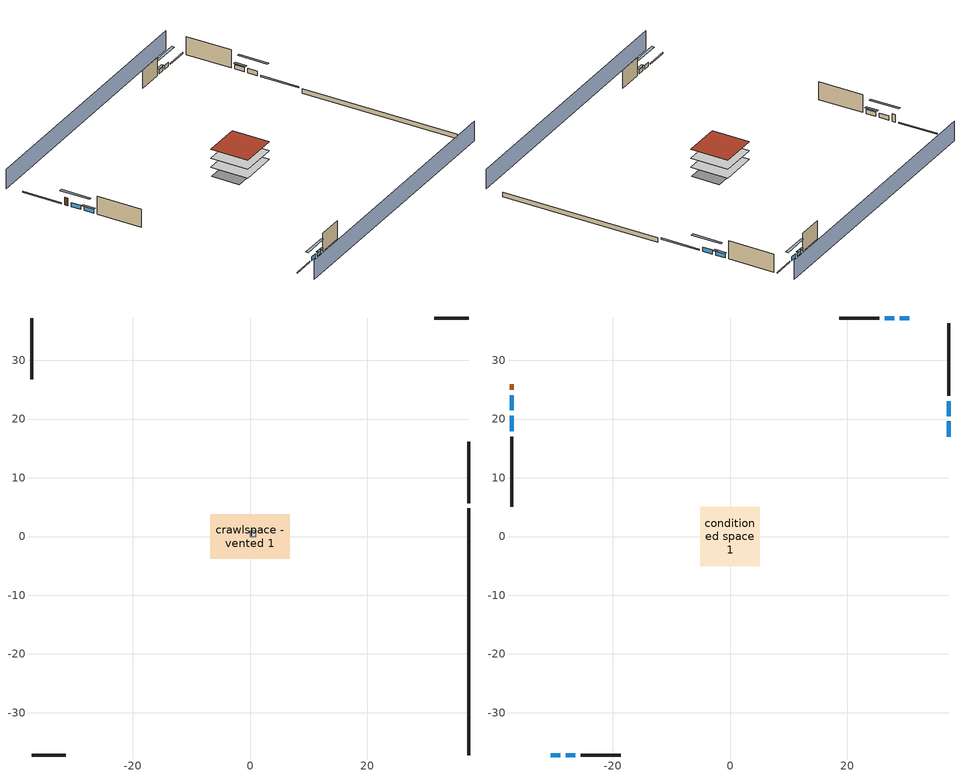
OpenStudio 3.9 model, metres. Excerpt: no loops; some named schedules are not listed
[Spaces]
crawlspace - vented 1
 floor foundation (Slab1 construction): -6.75,-3.75 -6.75,3.75 6.75,3.75 6.75,-3.75 z-0.91
 wall outside (RimJoist1 construction): 37.21,5.7 37.21,16.1 z0.3:0.61
 wall outside (RimJoist2 construction): -37.21,-37.21 -31.42,-37.21 z0.3:0.61
 wall outside (RimJoist3 construction): -37.21,37.21 -37.21,26.82 z0.3:0.61
 wall outside (RimJoist4 construction): 37.21,37.21 31.42,37.21 z0.3:0.61
 wall foundation (FoundationWall1 construction): 37.21,-37.21 37.21,4.77 z-0.91:0.3
central ac and furnace airloop ret air space
 floor adiabatic (AdiabaticConst): 0,0 0,1 1,1 1,0 z0
 wall adiabatic (AdiabaticConst): 0,1 0,0 1,0 1,1 0,1 z0:1
 ceiling adiabatic (AdiabaticConst): 1,0 1,1 0,1 0,0 z1
conditioned space 1
 floor to crawlspace - vented 1 (Floor1 construction): -5.03,-5.03 -5.03,5.03 5.03,5.03 5.03,-5.03 z0.3
 floor adiabatic (AdiabaticFloorConstruction): -5.03,-5.03 -5.03,5.03 5.03,5.03 5.03,-5.03 z2.74
 wall outside (Wall1 construction): 37.21,24 37.21,36.28 z0.3:5.18
 wall outside (Wall2 construction): -25.46,-37.21 -18.64,-37.21 z0.3:5.18
 wall outside (Wall3 construction): -37.21,17 -37.21,5.1 z0.3:5.18
 wall outside (Wall4 construction): 25.46,37.21 18.64,37.21 z0.3:5.18
 wall outside (AdiabaticWallConstruction): 37.21,17.03 37.21,19.59 / 37.21,20.51 37.21,23.07 / -37.21,20.6 -37.21,17.93 z0.3:1.46; -30.49,-37.21 -28.9,-37.21 / -27.98,-37.21 -26.39,-37.21 / 30.49,37.21 28.9,37.21 / 27.98,37.21 26.39,37.21 z0.3:1.34; -37.21,24.05 -37.21,21.52 z0.3:1.43
 wall outside (AdiabaticWallConstruction 1): -37.21,25.89 -37.21,24.97 z0.3:2.34
 window (WindowConstruction): 37.21,17.03 37.21,19.58 z0.3:1.46
 window (WindowConstruction 1): 37.21,20.51 37.21,23.07 z0.3:1.46
 window (WindowConstruction 2): -30.49,-37.21 -28.91,-37.21 z0.3:1.34
 window (WindowConstruction 3): -27.98,-37.21 -26.39,-37.21 z0.3:1.34
 window (WindowConstruction 4): -37.21,24.05 -37.21,21.53 z0.3:1.43
 window (WindowConstruction 5): -37.21,20.6 -37.21,17.93 z0.3:1.46
 window (WindowConstruction 6): 30.49,37.21 28.91,37.21 z0.3:1.34
 window (WindowConstruction 7): 27.98,37.21 26.39,37.21 z0.3:1.34
 door (Door): -37.21,25.89 -37.21,24.98 z0.3:2.34
 ceiling adiabatic (AdiabaticFloorConstruction): 5.03,-5.03 5.03,5.03 -5.03,5.03 -5.03,-5.03 z2.74
 roof outside (Roof1 construction): -5.03,5.03 -5.03,-5.03 5.03,-5.03 5.03,5.03 z5.18
shading: 37.21,41.78 -37.21,41.78 / -37.21,-41.78 37.21,-41.78 z0:5.18; 37.21,22.33 37.21,14.28 37.82,14.28 37.82,22.33 z4.21; 37.21,23.38 37.21,20.21 37.82,20.21 37.82,23.38 z1.77; -26.16,-37.21 -33.23,-37.21 -33.23,-37.82 -26.16,-37.82 z4.08; -26.08,-37.21 -28.28,-37.21 -28.28,-37.82 -26.08,-37.82 z1.65; -37.21,18.78 -37.21,26.79 -37.82,26.79 -37.82,18.78 z4.18; -37.21,17.63 -37.21,20.9 -37.82,20.9 -37.82,17.63 z1.77; 26.16,37.21 33.23,37.21 33.23,37.82 26.16,37.82 z4.08; 26.08,37.21 28.28,37.21 28.28,37.82 26.08,37.82 z1.65
[Site]
Portland Intl Arpt_OR: Latitude {deg}=45.59; Longitude {deg}=-122.6; Time Zone {hr}=-8; Elevation {m}=33; Terrain=Suburbs; Keep Site Location Information=Yes
[Site:GroundTemperature:Shallow]
10.2558, 8.96328, 8.85977, 9.47314, 11.9355, 14.3863, 16.5111, 17.8571, 17.9714, 16.8767, 14.8061, 12.4304
[Site:WaterMainsTemperature]
Calculation Method=Schedule; Temperature Schedule=mains temperature schedule
[Building]
Building 1
[Material] Roughness=Rough
Name | Thickness {m} | Conductivity {W/m-K} | Density {kg/m3} | Specific Heat {J/kg-K} | Thermal Absorptance | Solar Absorptance | Visible Absorptance
asphalt or fiberglass shingles | 0.00635 | 0.162714 | 1121.4 | 1465.45 | 0.9 | 0.85 | 0.85
roof rigid ins | 0.103632 | 0.029427 | 32.04 | 1214.23 | 0.9 | 0.7 | 0.7
osb sheathing 0.75 in. | 0.01905 | 0.115458 | 512.64 | 1214.23 | 0.9 | 0.7 | 0.7
roof stud and cavity | 0.2032 | 0.0828465 | 78.34581 | 1123.46 | 0.9 | 0.7 | 0.7
gypsum board | 0.0127 | 0.160291 | 801 | 837.4 | 0.9 | 0.6 | 0.6
brick veneer | 0.1016 | 0.793375 | 1762.2 | 795.53 | 0.9 | 0.5 | 0.5
osb sheathing 0.5 in. | 0.0127 | 0.115458 | 512.64 | 1214.23 | 0.9 | 0.7 | 0.7
wall stud and cavity | 0.1397 | 0.558292 | 139.0536 | 1170.24 | 0.9 | 0.7 | 0.7
rim joist stud and cavity | 0.0508 | 0.180795 | 50.32683 | 1063.81 | 0.9 | 0.6 | 0.6
floor stud and cavity | 0.1397 | 0.923637 | 92.3553 | 1139.71 | 0.9 | 0.7 | 0.7
floor covering | 0.0127 | 0.0433444 | 54.468 | 1339.84 | 0.9 | 0.6 | 0.6
concrete 8.0 in. | 0.2032 | 1.803125 | 2242.8 | 837.4 | 0.9 | 0.7 | 0.7
soil 0.5 in. | 0.0127 | 1.3848 | 1842.3 | 418.7 | 0.9 | 0.7 | 0.7
wood siding; wood siding 1 | 0.0254 | 0.102417 | 544.68 | 1172.36
wall rigid ins; floor rigid ins | 0.512978 | 0.029427 | 32.04 | 1214.23 | 0.9 | 0.7 | 0.7
wall stud and cavity 1 | 0.0889 | 0.380278 | 52.3479 | 1209.89 | 0.9 | 0.7 | 0.7
door material | 0.04445 | 0.0612267 | 512.64 | 1214.23 | 0.9 | 0.7 | 0.7
floor stud and cavity 1 | 0.1397 | 1.75129 | 37.0049 | 1207.88 | 0.9 | 0.7 | 0.7
wall stud and cavity 2 | 0.0889 | 0.391764 | 83.0341 | 1211.67 | 0.9 | 0.7 | 0.7
furniture material conditioned space 1 | 0.1524 | 0.115458 | 640.8 | 1214.23 | 0.9 | 0.6 | 0.6
[Construction]
Roof1 construction: asphalt or fiberglass shingles, roof rigid ins, osb sheathing 0.75 in., roof stud and cavity, gypsum board
Wall1 construction; Wall2 construction; Wall3 construction; Wall4 construction: brick veneer, osb sheathing 0.5 in., wall stud and cavity, gypsum board
RimJoist1 construction; RimJoist2 construction; RimJoist3 construction; RimJoist4 construction: brick veneer, rim joist stud and cavity
Floor1 construction: floor stud and cavity, osb sheathing 0.75 in., floor covering
FoundationWall1 construction: concrete 8.0 in.
Slab1 construction: soil 0.5 in.
WindowConstruction; WindowConstruction 1; WindowConstruction 2; WindowConstruction 3; WindowConstruction 4; WindowConstruction 5; WindowConstruction 6; WindowConstruction 7: WindowMaterial
AdiabaticWallConstruction: wood siding, wall rigid ins, wall stud and cavity 1, gypsum board
Door: door material
AdiabaticWallConstruction 1: wood siding 1, wall rigid ins, wall stud and cavity 1, gypsum board
AdiabaticFloorConstruction: floor stud and cavity 1, floor rigid ins, osb sheathing 0.75 in., floor covering
PartitionWallConstruction: gypsum board, wall stud and cavity 2, gypsum board
furniture construction conditioned space 1: furniture material conditioned space 1
AdiabaticConst: Adiabatic
[WindowMaterial:SimpleGlazingSystem]
WindowMaterial: U-Factor {W/m2-K}=2.78222; Solar Heat Gain Coefficient=0.56
[Material:NoMass]
Adiabatic: Roughness=Rough; Thermal Resistance {m2-K/W}=176.1
[ThermalZone] Multiplier=1; Use Ideal Air Loads=No
Name | Volume {m3} | Thermostat
conditioned space | 493.619 | conditioned space temperature setpoint
crawlspace - vented | 123.405
central ac and furnace airloop ret air zone | 1
[Sizing:Zone] Zone Cooling Design Supply Air Temperature Input Method=SupplyAirTemperature; Zone Cooling Design Supply Air Temperature {C}=14; Zone Cooling Design Supply Air Temperature Difference {deltaC}=11.11; Zone Heating Design Supply Air Temperature Input Method=SupplyAirTemperature; Zone Heating Design Supply Air Temperature {C}=40; Zone Heating Design Supply Air Temperature Difference {deltaC}=11.11; Zone Cooling Design Supply Air Humidity Ratio {kg-H2O/kg-air}=0.0085; Zone Heating Design Supply Air Humidity Ratio {kg-H2O/kg-air}=0.008; Cooling Design Air Flow Method=DesignDay; Heating Design Air Flow Method=DesignDay; Account for Dedicated Outdoor Air System=No; Dedicated Outdoor Air System Control Strategy=NeutralSupplyAir; Dedicated Outdoor Air Low Setpoint Temperature for Design {C}=autosize; Dedicated Outdoor Air High Setpoint Temperature for Design {C}=autosize; Zone Load Sizing Method=Sensible Load Only No Latent Load; Zone Latent Cooling Design Supply Air Humidity Ratio Input Method=HumidityRatioDifference; Zone Cooling Design Supply Air Humidity Ratio Difference {kgWater/kgDryAir}=0.005; Zone Latent Heating Design Supply Air Humidity Ratio Input Method=HumidityRatioDifference; Zone Humidification Design Supply Air Humidity Ratio Difference {kgWater/kgDryAir}=0.005; Sizing Option=Coincident
crawlspace - vented; central ac and furnace airloop ret air zone
[Space]
Name | Thermal Zone | Volume {m3}
conditioned space 1 | conditioned space | 493.619
crawlspace - vented 1 | crawlspace - vented | 123.405
central ac and furnace airloop ret air space | central ac and furnace airloop ret air zone
[ThermostatSetpoint:DualSetpoint]
conditioned space temperature setpoint: Heating Setpoint Temperature Schedule=heating setpoint; Cooling Setpoint Temperature Schedule=cooling setpoint; Temperature Difference Between Cutout And Setpoint {deltaC}=0
[Foundation:Kiva]
Foundation Kiva 1: Initial Indoor Air Temperature {C}=8.52769; Wall Height Above Grade {m}=0.3048; Wall Depth Below Slab {m}=0.2032
[Foundation:Kiva:Settings]
Soil Conductivity {W/m-K}=1.3848; Soil Density {kg/m3}=1842.3; Soil Specific Heat {J/kg-K}=418.7; Ground Solar Absorptivity=0.9; Ground Thermal Absorptivity=0.9; Ground Surface Roughness {m}=0.03; Far-Field Width {m}=40; Deep-Ground Boundary Condition=ZeroFlux; Deep-Ground Depth {m}=40; Minimum Cell Dimension {m}=0.2; Maximum Cell Growth Coefficient=3; Simulation Timestep=Timestep
[SurfaceProperty:ExposedFoundationPerimeter]
Slab1: Exposed Perimeter Calculation Method=TotalExposedPerimeter; Total Exposed Perimeter {m}=41.9862
[SurfaceProperty:IncidentSolarMultiplier] Incident Solar Multiplier=1; Incident Solar Multiplier Schedule=trans schedule winter=0.85 summer=0.7
Window1; Window2; Window3; Window4; Window5; Window6; Window7; Window8
[InternalMass:Definition] Design Level Calculation Method=SurfaceArea
Name | Construction | Surface Area {m2}
partition wall mass | PartitionWallConstruction | 202.436
furniture mass conditioned space 1 | furniture construction conditioned space 1 | 80.97429
[InternalMass] Space or SpaceType=conditioned space 1; Multiplier=1
Name | Internal Mass Definition
partition wall mass | partition wall mass
furniture mass conditioned space 1 | furniture mass conditioned space 1
[Fan:SystemModel]
central ac and furnace supply fan: Availability Schedule=Always On Discrete; Design Maximum Air Flow Rate {m3/s}=0.863192; Speed Control Method=Discrete; Electric Power Minimum Flow Rate Fraction=0.2; Design Pressure Rise {Pa}=500; Motor Efficiency=1; Motor In Air Stream Fraction=1; Design Electric Power Consumption {W}=autosize; Design Power Sizing Method=PowerPerFlow; Electric Power Per Unit Flow Rate {W/(m3/s)}=1059.44; Electric Power Per Unit Flow Rate Per Unit Pressure {W-s/m3-Pa}=1.66667; Fan Total Efficiency=0.7; Motor Loss Radiative Fraction=0; Speed Flow Fraction 1=0.70366; Speed Electric Power Fraction 1=0.34841; Speed Flow Fraction 2=1; Speed Electric Power Fraction 2=1
[EnergyManagementSystem:Sensor]
Name | Output Variable or Output Meter Index Key | Output Variable or Output Meter
central_ac_and_furnace_supply_fan_s; central_ac_and_furnace_supply_fan_s_1 | central ac and furnace supply fan | Fan Electricity Energy
water_heater_T_set | water heater setpoint | Schedule Value
out_pb_s |  | Site Outdoor Air Barometric Pressure
out_wt_s |  | Site Outdoor Air Humidity Ratio
site_vw_s |  | Site Wind Speed
cool_season | cooling season schedule | Schedule Value
central_ac_and_furnace_airloop_Fan_RTF_s | central ac and furnace supply fan | Fan Runtime Fraction Speed 1
central_ac_and_furnace_airloop_Fan_RTF_s_1 | central ac and furnace supply fan | Fan Runtime Fraction Speed 2
central_ac_and_furnace_airloop_AH_MFR_s | Node 5 | System Node Mass Flow Rate
central_ac_and_furnace_airloop_AH_VFR_s | Node 5 | System Node Current Density Volume Flow Rate
central_ac_and_furnace_airloop_AH_Tout_s | Node 5 | System Node Temperature
central_ac_and_furnace_airloop_AH_Wout_s | Node 5 | System Node Humidity Ratio
central_ac_and_furnace_airloop_RA_T_s | Node 8 | System Node Temperature
central_ac_and_furnace_airloop_Ra_W_s | Node 8 | System Node Humidity Ratio
central_ac_and_furnace_airloop_0_DZ_T_s | crawlspace - vented | Zone Air Temperature
central_ac_and_furnace_airloop_0_DZ_W_s | crawlspace - vented | Zone Mean Air Humidity Ratio
natural_vent_s | natural vent schedule | Schedule Value
htg_sp_s | heating setpoint | Schedule Value
clg_sp_s | cooling setpoint | Schedule Value
mech_vent_range_fan_0_sch_s | mech vent range fan 0 schedule | Schedule Value
mech_vent_bath_fan_0_sch_s | mech vent bath fan 0 schedule | Schedule Value
clothes_dryer_exhaust_0_sch_s | clothes_dryer | Schedule Value
htg_load_cond |  | Heating:EnergyTransfer:Zone:CONDITIONED SPACE
clg_load_cond |  | Cooling:EnergyTransfer:Zone:CONDITIONED SPACE
htg_load_duct |  | Heating:EnergyTransfer:Zone:CENTRAL AC AND FURNACE AIRLOOP RET AIR ZONE
clg_load_duct |  | Cooling:EnergyTransfer:Zone:CENTRAL AC AND FURNACE AIRLOOP RET AIR ZONE
s_conv | Floor1 | Surface Inside Face Convection Heat Gain Energy
s_ig | Floor1 | Surface Inside Face Internal Gains Radiation Heat Gain Energy
s_sol | Floor1 | Surface Inside Face Solar Radiation Heat Gain Energy
s_lgt | Floor1 | Surface Inside Face Lights Radiation Heat Gain Energy
s_surf | Floor1 | Surface Inside Face Net Surface Thermal Radiation Heat Gain Energy
s_conv_1 | inferred conditioned ceiling | Surface Inside Face Convection Heat Gain Energy
s_ig_1 | inferred conditioned ceiling | Surface Inside Face Internal Gains Radiation Heat Gain Energy
s_sol_1 | inferred conditioned ceiling | Surface Inside Face Solar Radiation Heat Gain Energy
s_lgt_1 | inferred conditioned ceiling | Surface Inside Face Lights Radiation Heat Gain Energy
s_surf_1 | inferred conditioned ceiling | Surface Inside Face Net Surface Thermal Radiation Heat Gain Energy
s_conv_2 | inferred conditioned floor | Surface Inside Face Convection Heat Gain Energy
s_ig_2 | inferred conditioned floor | Surface Inside Face Internal Gains Radiation Heat Gain Energy
s_sol_2 | inferred conditioned floor | Surface Inside Face Solar Radiation Heat Gain Energy
s_lgt_2 | inferred conditioned floor | Surface Inside Face Lights Radiation Heat Gain Energy
s_surf_2 | inferred conditioned floor | Surface Inside Face Net Surface Thermal Radiation Heat Gain Energy
s_conv_3 | Roof1 | Surface Inside Face Convection Heat Gain Energy
s_ig_3 | Roof1 | Surface Inside Face Internal Gains Radiation Heat Gain Energy
s_sol_3 | Roof1 | Surface Inside Face Solar Radiation Heat Gain Energy
s_lgt_3 | Roof1 | Surface Inside Face Lights Radiation Heat Gain Energy
s_surf_3 | Roof1 | Surface Inside Face Net Surface Thermal Radiation Heat Gain Energy
ss_sol | Door1 | Surface Inside Face Solar Radiation Heat Gain Energy
ss_lgt | Door1 | Surface Inside Face Lights Radiation Heat Gain Energy
ss_conv | Door1 | Surface Inside Face Convection Heat Gain Energy
ss_ig | Door1 | Surface Inside Face Internal Gains Radiation Heat Gain Energy
ss_surf | Door1 | Surface Inside Face Net Surface Thermal Radiation Heat Gain Energy
ss_conv_1 | Window1 | Surface Inside Face Convection Heat Gain Energy
ss_ig_1 | Window1 | Surface Inside Face Internal Gains Radiation Heat Gain Energy
ss_surf_1 | Window1 | Surface Inside Face Net Surface Thermal Radiation Heat Gain Energy
ss_trans_in | Window1 | Surface Window Transmitted Solar Radiation Rate
ss_back_out | Window1 | Surface Window Shortwave from Zone Back Out Window Heat Transfer Rate
ss_trans_out | Window1 | Surface Inside Face Initial Transmitted Diffuse Transmitted Out Window Solar Radiation Rate
ss_conv_2 | Window2 | Surface Inside Face Convection Heat Gain Energy
ss_ig_2 | Window2 | Surface Inside Face Internal Gains Radiation Heat Gain Energy
ss_surf_2 | Window2 | Surface Inside Face Net Surface Thermal Radiation Heat Gain Energy
ss_trans_in_1 | Window2 | Surface Window Transmitted Solar Radiation Rate
ss_back_out_1 | Window2 | Surface Window Shortwave from Zone Back Out Window Heat Transfer Rate
ss_trans_out_1 | Window2 | Surface Inside Face Initial Transmitted Diffuse Transmitted Out Window Solar Radiation Rate
ss_conv_3 | Window3 | Surface Inside Face Convection Heat Gain Energy
ss_ig_3 | Window3 | Surface Inside Face Internal Gains Radiation Heat Gain Energy
ss_surf_3 | Window3 | Surface Inside Face Net Surface Thermal Radiation Heat Gain Energy
ss_trans_in_2 | Window3 | Surface Window Transmitted Solar Radiation Rate
ss_back_out_2 | Window3 | Surface Window Shortwave from Zone Back Out Window Heat Transfer Rate
ss_trans_out_2 | Window3 | Surface Inside Face Initial Transmitted Diffuse Transmitted Out Window Solar Radiation Rate
ss_conv_4 | Window4 | Surface Inside Face Convection Heat Gain Energy
ss_ig_4 | Window4 | Surface Inside Face Internal Gains Radiation Heat Gain Energy
ss_surf_4 | Window4 | Surface Inside Face Net Surface Thermal Radiation Heat Gain Energy
ss_trans_in_3 | Window4 | Surface Window Transmitted Solar Radiation Rate
ss_back_out_3 | Window4 | Surface Window Shortwave from Zone Back Out Window Heat Transfer Rate
ss_trans_out_3 | Window4 | Surface Inside Face Initial Transmitted Diffuse Transmitted Out Window Solar Radiation Rate
ss_conv_5 | Window5 | Surface Inside Face Convection Heat Gain Energy
ss_ig_5 | Window5 | Surface Inside Face Internal Gains Radiation Heat Gain Energy
ss_surf_5 | Window5 | Surface Inside Face Net Surface Thermal Radiation Heat Gain Energy
ss_trans_in_4 | Window5 | Surface Window Transmitted Solar Radiation Rate
ss_back_out_4 | Window5 | Surface Window Shortwave from Zone Back Out Window Heat Transfer Rate
ss_trans_out_4 | Window5 | Surface Inside Face Initial Transmitted Diffuse Transmitted Out Window Solar Radiation Rate
ss_conv_6 | Window6 | Surface Inside Face Convection Heat Gain Energy
ss_ig_6 | Window6 | Surface Inside Face Internal Gains Radiation Heat Gain Energy
ss_surf_6 | Window6 | Surface Inside Face Net Surface Thermal Radiation Heat Gain Energy
ss_trans_in_5 | Window6 | Surface Window Transmitted Solar Radiation Rate
ss_back_out_5 | Window6 | Surface Window Shortwave from Zone Back Out Window Heat Transfer Rate
[OtherEquipment:Definition] Design Level Calculation Method=EquipmentLevel
Name | Design Level {W} | Fraction Latent | Fraction Radiant | Fraction Lost
water heater sens; central ac and furnace airloop_0 SupSensLkToCond; central ac and furnace airloop_0 SupCondToLv; central ac and furnace airloop_0 RetCondToRP; central ac and furnace airloop_0 RetSensLkToRP; central ac and furnace airloop_0 SupCondToDZ; central ac and furnace airloop_0 RetCondToDZ; central ac and furnace airloop_0 SupSensLkToDZ; mech vent house fan sensible load | 0 | 0 | 0 | 0
water heater lat; central ac and furnace airloop_0 SupLatLkToCond; central ac and furnace airloop_0 RetLatLkToRP; central ac and furnace airloop_0 SupLatLkToDZ; mech vent house fan latent load | 0 | 1 | 0 | 0
water heater energy adjustment1 | 0.01 | 0 | 0 | 1
clothes dryer 2 | 0 | 0.015 | 0.081 | 0.85
cooking range 2 | 0 | 0.08 | 0.432 | 0.2
general water use sensible | -61.6891 | 0 | 0.6 | 0
general water use latent | 62.594 | 1 | 0 | 0
[OtherEquipment]
Name | Other Equipment Definition | Space or SpaceType | Schedule | Fuel Type
water heater sens | water heater sens | conditioned space 1 | Always On Discrete
water heater lat | water heater lat | conditioned space 1 | Always On Discrete
water heater energy adjustment1 | water heater energy adjustment1 | conditioned space 1 | Always On Discrete | Electricity
clothes dryer 1 | clothes dryer 2 | conditioned space 1 | clothes_dryer | Electricity
cooking range 1 | cooking range 2 | conditioned space 1 | cooking_range | Electricity
general water use sensible | general water use sensible | conditioned space 1 | general water use schedule
general water use latent | general water use latent | conditioned space 1 | general water use schedule
central ac and furnace airloop_0 SupSensLkToCond | central ac and furnace airloop_0 SupSensLkToCond | conditioned space 1 | Always On Discrete
central ac and furnace airloop_0 SupLatLkToCond | central ac and furnace airloop_0 SupLatLkToCond | conditioned space 1 | Always On Discrete
central ac and furnace airloop_0 SupCondToLv | central ac and furnace airloop_0 SupCondToLv | conditioned space 1 | Always On Discrete
central ac and furnace airloop_0 RetCondToRP | central ac and furnace airloop_0 RetCondToRP | central ac and furnace airloop ret air space | Always On Discrete
central ac and furnace airloop_0 RetSensLkToRP | central ac and furnace airloop_0 RetSensLkToRP | central ac and furnace airloop ret air space | Always On Discrete
central ac and furnace airloop_0 RetLatLkToRP | central ac and furnace airloop_0 RetLatLkToRP | central ac and furnace airloop ret air space | Always On Discrete
central ac and furnace airloop_0 SupCondToDZ | central ac and furnace airloop_0 SupCondToDZ | crawlspace - vented 1 | Always On Discrete
central ac and furnace airloop_0 RetCondToDZ | central ac and furnace airloop_0 RetCondToDZ | crawlspace - vented 1 | Always On Discrete
central ac and furnace airloop_0 SupSensLkToDZ | central ac and furnace airloop_0 SupSensLkToDZ | crawlspace - vented 1 | Always On Discrete
central ac and furnace airloop_0 SupLatLkToDZ | central ac and furnace airloop_0 SupLatLkToDZ | crawlspace - vented 1 | Always On Discrete
mech vent house fan sensible load | mech vent house fan sensible load | conditioned space 1 | Always On Discrete
mech vent house fan latent load | mech vent house fan latent load | conditioned space 1 | Always On Discrete
[ElectricEquipment:Definition] Design Level Calculation Method=EquipmentLevel
Name | Design Level {W} | Fraction Latent | Fraction Radiant | Fraction Lost
clothes washer | 289.643 | 0.03 | 0.162 | 0.7
clothes dryer | 5310.44 | 0.015 | 0.081 | 0.85
dishwasher | 738.202 | 0.3 | 0.18 | 0.4
fridge | 41.5354 | 0 | 0.6 | 0
cooking range | 1713.23 | 0.08 | 0.432 | 0.2
misc tv | 311.403 | 0 | 0.6 | 0
misc plug loads | 200.181 | 0.021 | 0.558 | 0.049
whole house fan; mech vent house fan | 0 | 0 | 0 | 1
mech vent house fan cfis | 0 | 0 | 0 | 0
mech vent range fan 0; mech vent bath fan 0 | 30 | 0 | 0 | 1
[ElectricEquipment] Space or SpaceType=conditioned space 1
Name | Electric Equipment Definition | Schedule
clothes washer | clothes washer | clothes_washer
clothes dryer | clothes dryer | clothes_dryer
dishwasher | dishwasher | dishwasher
fridge | fridge | fridge schedule
cooking range | cooking range | cooking_range
misc tv | misc tv | plug_loads_tv
misc plug loads | misc plug loads | plug_loads_other
whole house fan | whole house fan | Always On Discrete
mech vent house fan | mech vent house fan | mech vent house fan schedule
mech vent house fan cfis | mech vent house fan cfis | mech vent house fan cfis schedule
mech vent range fan 0 | mech vent range fan 0 | mech vent range fan 0 schedule
mech vent bath fan 0 | mech vent bath fan 0 | mech vent bath fan 0 schedule
[WaterUse:Equipment:Definition]
Name | Peak Flow Rate {m3/s}
clothes washer | 8.91616e-06
dishwasher | 5.89343e-06
[Lights:Definition]
interior lighting: Design Level Calculation Method=LightingLevel; Lighting Level {W}=367.538; Fraction Radiant=0.6; Fraction Visible=0.2; Return Air Fraction=0
[Lights]
interior lighting: Lights Definition=interior lighting; Space or SpaceType=conditioned space 1; Schedule=lighting_interior; Fraction Replaceable=1
[Exterior:Lights:Definition]
exterior lighting: Design Level {W}=8.01452
[Exterior:Lights]
exterior lighting: Exterior Lights Definition=exterior lighting; Schedule=exterior lighting schedule
[People:Definition]
occupants: Number of People Calculation Method=People; Number of People {people}=3; Fraction Radiant=0.314171; Sensible Heat Fraction=0.56303; Carbon Dioxide Generation Rate {m3/s-W}=0; Enable ASHRAE 55 Comfort Warnings=No; Mean Radiant Temperature Calculation Type=EnclosureAveraged
[People]
occupants: People Definition=occupants; Space or SpaceType=conditioned space 1; Number of People Schedule=occupants; Activity Level Schedule=occupants activity schedule; Multiplier=1
[ZoneMixing] Schedule=Always On Continuous; Design Flow Rate Calculation Method=Flow/Zone; Design Flow Rate {m3/s}=0
Name | Zone or Space | Source Zone or Space
central ac and furnace airloop_0 ZoneMixDZToCond mix | conditioned space | crawlspace - vented
central ac and furnace airloop_0 ZoneMixCondToDZ mix | crawlspace - vented | conditioned space
[SpaceInfiltration:DesignFlowRate] Schedule=Always On Discrete
Name | Space or SpaceType | Design Flow Rate Calculation Method | Design Flow Rate {m3/s} | Air Changes per Hour {1/hr} | Constant Term Coefficient | Temperature Term Coefficient | Velocity Term Coefficient | Velocity Squared Term Coefficient
natural vent flow; whole house fan flow; infil flow | conditioned space 1 | Flow/Space | 0
infil crawlspace - vented 1 | crawlspace - vented 1 | AirChanges/Hour |  | 2.6013 | 1 | 0 | 0 | 0
crawlspace_vented 1 duct leakage imbalance infil flow | crawlspace - vented 1 | Flow/Space | 0
